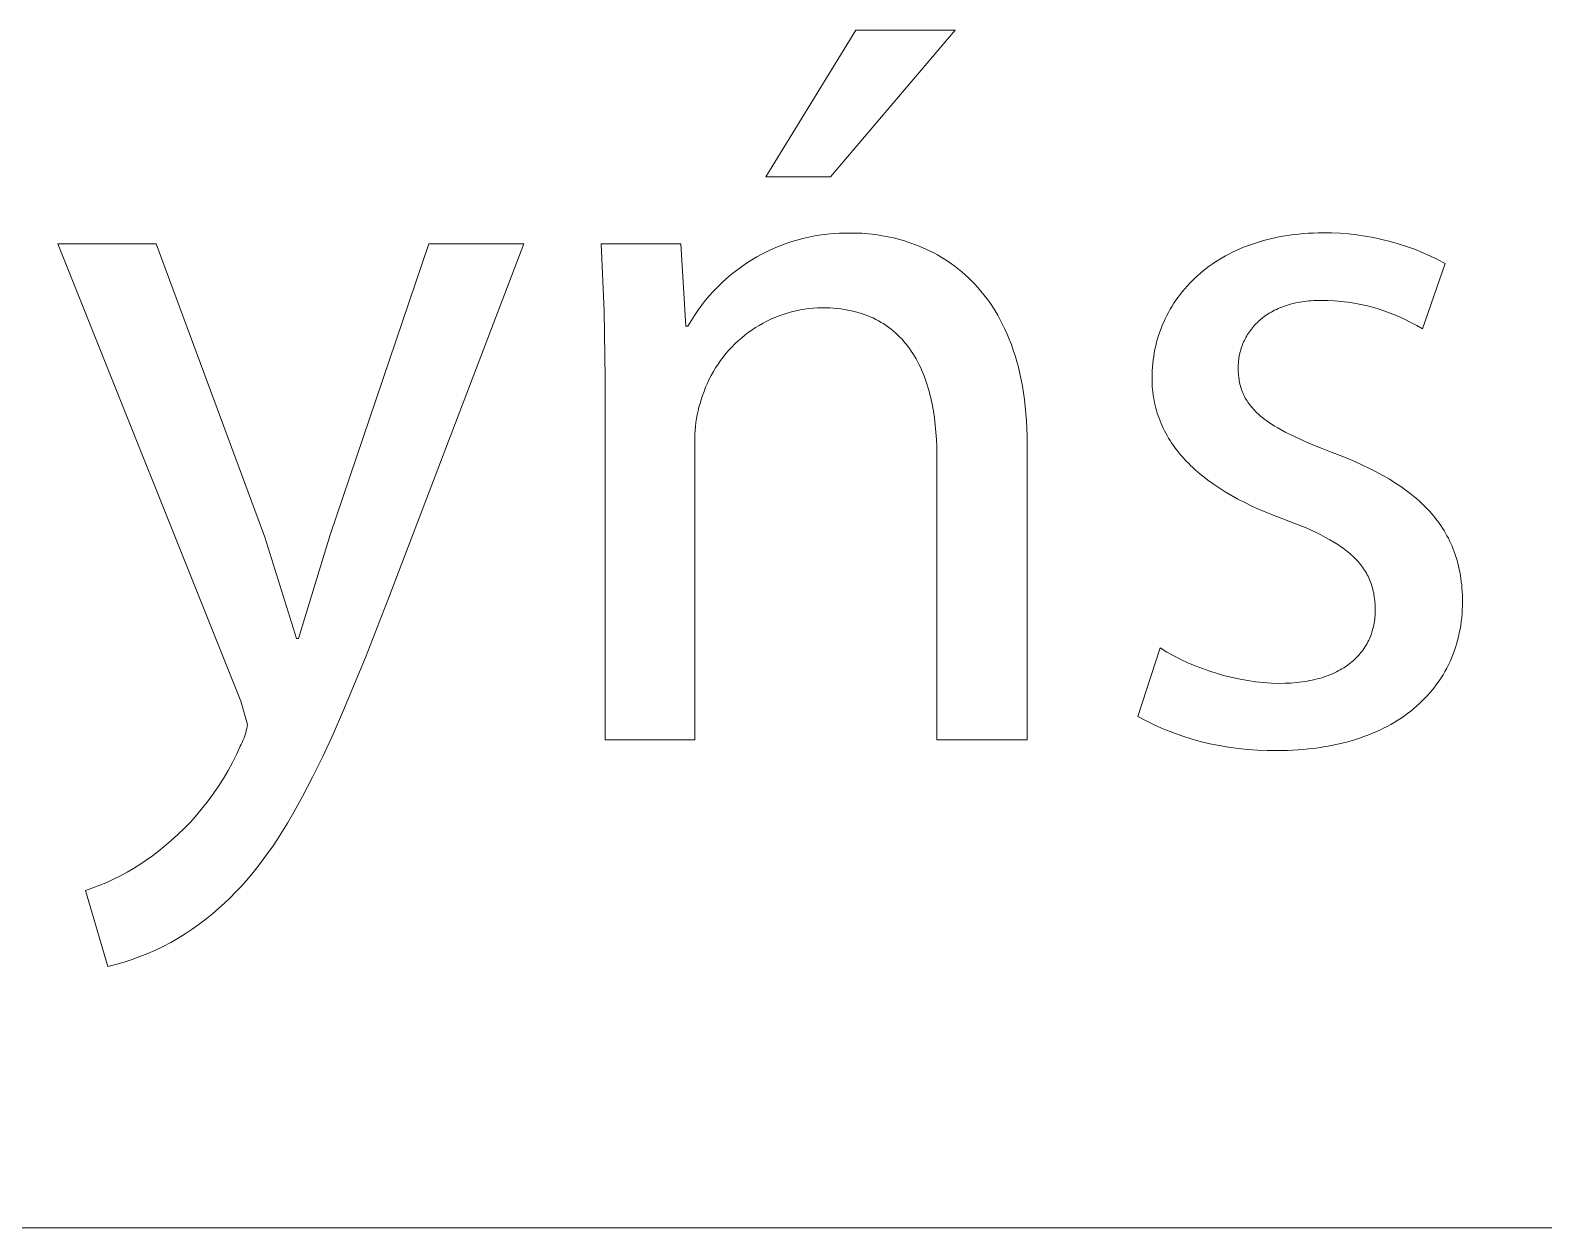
# Model space of a CAD drawing. Header units: millimetres. Extents: x 0 to 3480, y 0 to 2432.
# Drawn here: x 2970.6 to 3022.1, y 0 to 40.7 of the extents above; entities that cross this region are included whole.
import ezdxf

# ---------------------------------------------------------------- set-up
doc = ezdxf.new("R2010")
doc.units = ezdxf.units.MM
doc.header["$MEASUREMENT"] = 0
doc.layers.add('Domyślny', color=7, linetype='Continuous', true_color=0x000000)

msp = doc.modelspace()

# ---------------------------------------------------------------- linework, layer by layer
at = {"layer": 'Domyślny', "color": 18, "lineweight": 15, "true_color": 0x000000}
for p, q in [((2995.615, 35.739), (2998.686, 40.722)), ((3002.059, 40.722), (2997.817, 35.739)), ((2998.686, 40.722), (3002.059, 40.722)), ((2997.817, 35.739), (2995.615, 35.739)), ((2977.771, 17.902), (2971.547, 33.456)), ((2971.547, 33.456), (2974.885, 33.456)), ((2974.885, 33.456), (2978.582, 23.489)), ((2980.807, 23.558), (2984.156, 33.456)), ((2987.39, 33.456), (2982.8, 21.437)), ((2984.156, 33.456), (2987.39, 33.456)), ((2990.126, 31.174), (2990.017, 33.456)), ((2990.017, 33.456), (2992.729, 33.456)), ((2992.729, 33.456), (2992.903, 30.663)), ((2996.078, 33.384), (2996.275, 33.459)), ((2996.275, 33.459), (2996.474, 33.527)), ((2996.474, 33.527), (2996.675, 33.589)), ((2996.675, 33.589), (2996.879, 33.643)), ((2996.879, 33.643), (2997.084, 33.691)), ((2997.084, 33.691), (2997.29, 33.731)), ((2997.29, 33.731), (2997.498, 33.765)), ((2997.498, 33.765), (2997.707, 33.792)), ((2997.707, 33.792), (2997.916, 33.811)), ((2997.916, 33.811), (2998.126, 33.823)), ((2998.126, 33.823), (2998.337, 33.828)), ((2998.337, 33.828), (2998.547, 33.827)), ((2998.547, 33.827), (2998.657, 33.825)), ((2998.657, 33.825), (2998.769, 33.822)), ((2998.769, 33.822), (2998.883, 33.817)), ((2998.883, 33.817), (2998.998, 33.809)), ((2998.998, 33.809), (2999.115, 33.8)), ((2999.115, 33.8), (2999.233, 33.787)), ((2999.233, 33.787), (2999.352, 33.773)), ((2999.352, 33.773), (2999.472, 33.755)), ((2999.472, 33.755), (2999.593, 33.736)), ((2999.593, 33.736), (2999.715, 33.713)), ((2999.715, 33.713), (2999.838, 33.688)), ((2999.838, 33.688), (2999.962, 33.66)), ((2999.962, 33.66), (3000.086, 33.629)), ((3000.086, 33.629), (3000.211, 33.595)), ((3000.211, 33.595), (3000.336, 33.559)), ((3000.336, 33.559), (3000.461, 33.519)), ((3000.461, 33.519), (3000.586, 33.476)), ((3000.586, 33.476), (3000.711, 33.43)), ((3012.132, 33.44), (3012.267, 33.486)), ((3012.267, 33.486), (3012.405, 33.53)), ((3012.405, 33.53), (3012.545, 33.57)), ((3012.545, 33.57), (3012.687, 33.608)), ((3012.687, 33.608), (3012.832, 33.643)), ((3012.832, 33.643), (3012.979, 33.675)), ((3012.979, 33.675), (3013.128, 33.705)), ((3013.128, 33.705), (3013.28, 33.731)), ((3013.28, 33.731), (3013.433, 33.754)), ((3013.433, 33.754), (3013.589, 33.775)), ((3013.589, 33.775), (3013.747, 33.792)), ((3013.747, 33.792), (3013.908, 33.807)), ((3013.908, 33.807), (3014.07, 33.818)), ((3014.07, 33.818), (3014.235, 33.826)), ((3014.235, 33.826), (3014.402, 33.831)), ((3014.402, 33.831), (3014.571, 33.832)), ((3014.571, 33.832), (3014.859, 33.83)), ((3014.859, 33.83), (3015.147, 33.818)), ((3015.147, 33.818), (3015.435, 33.796)), ((3015.435, 33.796), (3015.721, 33.764)), ((3015.721, 33.764), (3016.007, 33.722)), ((3016.007, 33.722), (3016.29, 33.671)), ((3016.29, 33.671), (3016.572, 33.611)), ((3016.572, 33.611), (3016.852, 33.54)), ((3016.852, 33.54), (3017.129, 33.461)), ((3017.129, 33.461), (3017.403, 33.371)), ((2995.139, 32.913), (2995.32, 33.02)), ((2995.32, 33.02), (2995.505, 33.12)), ((2995.505, 33.12), (2995.693, 33.215)), ((2995.693, 33.215), (2995.884, 33.303)), ((2995.884, 33.303), (2996.078, 33.384)), ((3000.711, 33.43), (3000.836, 33.38)), ((3000.836, 33.38), (3000.961, 33.327)), ((3000.961, 33.327), (3001.086, 33.271)), ((3001.086, 33.271), (3001.21, 33.212)), ((3001.21, 33.212), (3001.333, 33.148)), ((3001.333, 33.148), (3001.456, 33.082)), ((3001.456, 33.082), (3001.578, 33.011)), ((3001.578, 33.011), (3001.699, 32.937)), ((3011.023, 32.913), (3011.136, 32.982)), ((3011.136, 32.982), (3011.252, 33.047)), ((3011.252, 33.047), (3011.37, 33.111)), ((3011.37, 33.111), (3011.491, 33.172)), ((3011.491, 33.172), (3011.614, 33.231)), ((3011.614, 33.231), (3011.74, 33.287)), ((3011.74, 33.287), (3011.868, 33.341)), ((3011.868, 33.341), (3011.999, 33.392)), ((3011.999, 33.392), (3012.132, 33.44)), ((3017.403, 33.371), (3017.674, 33.273)), ((3017.674, 33.273), (3017.942, 33.166)), ((3017.942, 33.166), (3018.205, 33.049)), ((3018.205, 33.049), (3018.465, 32.923)), ((2994.292, 32.289), (2994.453, 32.425)), ((2994.453, 32.425), (2994.618, 32.556)), ((2994.618, 32.556), (2994.788, 32.681)), ((2994.788, 32.681), (2994.961, 32.8)), ((2994.961, 32.8), (2995.139, 32.913)), ((3001.699, 32.937), (3001.819, 32.859)), ((3001.819, 32.859), (3001.938, 32.777)), ((3001.938, 32.777), (3002.055, 32.691)), ((3002.055, 32.691), (3002.171, 32.601)), ((3002.171, 32.601), (3002.286, 32.507)), ((3002.286, 32.507), (3002.399, 32.408)), ((3010.302, 32.375), (3010.397, 32.458)), ((3010.397, 32.458), (3010.495, 32.539)), ((3010.495, 32.539), (3010.595, 32.618)), ((3010.595, 32.618), (3010.698, 32.695)), ((3010.698, 32.695), (3010.804, 32.77)), ((3010.804, 32.77), (3010.912, 32.843)), ((3010.912, 32.843), (3011.023, 32.913)), ((3018.72, 32.789), (3017.955, 30.564)), ((3018.465, 32.923), (3018.72, 32.789)), ((2993.84, 31.85), (2993.986, 32.001)), ((2993.986, 32.001), (2994.137, 32.148)), ((2994.137, 32.148), (2994.292, 32.289)), ((3002.399, 32.408), (3002.511, 32.306)), ((3002.511, 32.306), (3002.62, 32.199)), ((3002.62, 32.199), (3002.728, 32.088)), ((3002.728, 32.088), (3002.834, 31.972)), ((3002.834, 31.972), (3002.937, 31.852)), ((3009.787, 31.835), (3009.866, 31.93)), ((3009.866, 31.93), (3009.948, 32.023)), ((3009.948, 32.023), (3010.032, 32.114)), ((3010.032, 32.114), (3010.119, 32.203)), ((3010.119, 32.203), (3010.209, 32.29)), ((3010.209, 32.29), (3010.302, 32.375)), ((2993.434, 31.366), (2993.563, 31.532)), ((2993.563, 31.532), (2993.699, 31.693)), ((2993.699, 31.693), (2993.84, 31.85)), ((3002.937, 31.852), (3003.038, 31.727)), ((3003.038, 31.727), (3003.137, 31.598)), ((3003.137, 31.598), (3003.234, 31.464)), ((3003.234, 31.464), (3003.327, 31.325)), ((3009.434, 31.337), (3009.499, 31.44)), ((3009.499, 31.44), (3009.567, 31.542)), ((3009.567, 31.542), (3009.637, 31.641)), ((3009.637, 31.641), (3009.711, 31.739)), ((3009.711, 31.739), (3009.787, 31.835)), ((3013.427, 31.396), (3013.36, 31.376)), ((3013.496, 31.415), (3013.427, 31.396)), ((3013.566, 31.433), (3013.496, 31.415)), ((3013.637, 31.449), (3013.566, 31.433)), ((3013.709, 31.464), (3013.637, 31.449)), ((3013.783, 31.478), (3013.709, 31.464)), ((3013.858, 31.49), (3013.783, 31.478)), ((3013.934, 31.501), (3013.858, 31.49)), ((3014.012, 31.511), (3013.934, 31.501)), ((3014.09, 31.519), (3014.012, 31.511)), ((3014.17, 31.526), (3014.09, 31.519)), ((3014.251, 31.531), (3014.17, 31.526)), ((3014.333, 31.535), (3014.251, 31.531)), ((3014.417, 31.537), (3014.333, 31.535)), ((3014.501, 31.538), (3014.417, 31.537)), ((3014.729, 31.534), (3014.501, 31.538)), ((3014.955, 31.522), (3014.729, 31.534)), ((3015.182, 31.503), (3014.955, 31.522)), ((3015.407, 31.476), (3015.182, 31.503)), ((3015.632, 31.441), (3015.407, 31.476)), ((3015.855, 31.398), (3015.632, 31.441)), ((3016.076, 31.348), (3015.855, 31.398)), ((2990.156, 28.889), (2990.126, 31.174)), ((2993.079, 30.844), (2993.191, 31.022)), ((2993.191, 31.022), (2993.31, 31.196)), ((2993.31, 31.196), (2993.434, 31.366)), ((2995.793, 30.894), (2995.659, 30.83)), ((2995.93, 30.954), (2995.793, 30.894)), ((2996.069, 31.009), (2995.93, 30.954)), ((2996.209, 31.059), (2996.069, 31.009)), ((2996.351, 31.105), (2996.209, 31.059)), ((2996.495, 31.145), (2996.351, 31.105)), ((2996.64, 31.181), (2996.495, 31.145)), ((2996.786, 31.211), (2996.64, 31.181)), ((2996.933, 31.237), (2996.786, 31.211)), ((2997.081, 31.257), (2996.933, 31.237)), ((2997.229, 31.273), (2997.081, 31.257)), ((2997.378, 31.283), (2997.229, 31.273)), ((2997.527, 31.288), (2997.378, 31.283)), ((2997.662, 31.287), (2997.527, 31.288)), ((2997.793, 31.282), (2997.662, 31.287)), ((2997.922, 31.274), (2997.793, 31.282)), ((2998.049, 31.262), (2997.922, 31.274)), ((2998.172, 31.248), (2998.049, 31.262)), ((2998.293, 31.23), (2998.172, 31.248)), ((2998.411, 31.209), (2998.293, 31.23)), ((2998.527, 31.186), (2998.411, 31.209)), ((2998.64, 31.159), (2998.527, 31.186)), ((2998.751, 31.129), (2998.64, 31.159)), ((2998.858, 31.096), (2998.751, 31.129)), ((2998.964, 31.061), (2998.858, 31.096)), ((2999.067, 31.023), (2998.964, 31.061)), ((2999.167, 30.981), (2999.067, 31.023)), ((2999.265, 30.938), (2999.167, 30.981)), ((2999.36, 30.891), (2999.265, 30.938)), ((2999.453, 30.842), (2999.36, 30.891)), ((3003.327, 31.325), (3003.418, 31.181)), ((3003.418, 31.181), (3003.507, 31.033)), ((3003.507, 31.033), (3003.592, 30.879)), ((3009.152, 30.801), (3009.203, 30.911)), ((3009.203, 30.911), (3009.256, 31.02)), ((3009.256, 31.02), (3009.312, 31.127)), ((3009.312, 31.127), (3009.372, 31.233)), ((3009.372, 31.233), (3009.434, 31.337)), ((3012.456, 30.897), (3012.411, 30.858)), ((3012.503, 30.935), (3012.456, 30.897)), ((3012.551, 30.972), (3012.503, 30.935)), ((3012.6, 31.008), (3012.551, 30.972)), ((3012.651, 31.042), (3012.6, 31.008)), ((3012.703, 31.076), (3012.651, 31.042)), ((3012.756, 31.109), (3012.703, 31.076)), ((3012.811, 31.141), (3012.756, 31.109)), ((3012.867, 31.172), (3012.811, 31.141)), ((3012.924, 31.201), (3012.867, 31.172)), ((3012.982, 31.23), (3012.924, 31.201)), ((3013.042, 31.257), (3012.982, 31.23)), ((3013.103, 31.283), (3013.042, 31.257)), ((3013.165, 31.308), (3013.103, 31.283)), ((3013.229, 31.332), (3013.165, 31.308)), ((3013.294, 31.355), (3013.229, 31.332)), ((3013.36, 31.376), (3013.294, 31.355)), ((3016.296, 31.29), (3016.076, 31.348)), ((3016.513, 31.225), (3016.296, 31.29)), ((3016.728, 31.152), (3016.513, 31.225)), ((3016.941, 31.072), (3016.728, 31.152)), ((3017.151, 30.984), (3016.941, 31.072)), ((3017.357, 30.89), (3017.151, 30.984)), ((3017.56, 30.788), (3017.357, 30.89)), ((2992.903, 30.663), (2992.973, 30.663)), ((2992.973, 30.663), (2993.079, 30.844)), ((2995.023, 30.441), (2994.904, 30.35)), ((2995.145, 30.527), (2995.023, 30.441)), ((2995.269, 30.61), (2995.145, 30.527)), ((2995.396, 30.687), (2995.269, 30.61)), ((2995.526, 30.761), (2995.396, 30.687)), ((2995.659, 30.83), (2995.526, 30.761)), ((2999.543, 30.79), (2999.453, 30.842)), ((2999.631, 30.736), (2999.543, 30.79)), ((2999.717, 30.679), (2999.631, 30.736)), ((2999.8, 30.619), (2999.717, 30.679)), ((2999.881, 30.558), (2999.8, 30.619)), ((2999.96, 30.493), (2999.881, 30.558)), ((3000.036, 30.427), (2999.96, 30.493)), ((3000.111, 30.358), (3000.036, 30.427)), ((3003.592, 30.879), (3003.674, 30.72)), ((3003.674, 30.72), (3003.753, 30.557)), ((3003.753, 30.557), (3003.829, 30.388)), ((3003.829, 30.388), (3003.901, 30.213)), ((3008.979, 30.347), (3009.018, 30.463)), ((3009.018, 30.463), (3009.06, 30.577)), ((3009.06, 30.577), (3009.104, 30.689)), ((3009.104, 30.689), (3009.152, 30.801)), ((3012.001, 30.375), (3011.972, 30.326)), ((3012.031, 30.423), (3012.001, 30.375)), ((3012.063, 30.47), (3012.031, 30.423)), ((3012.097, 30.516), (3012.063, 30.47)), ((3012.131, 30.562), (3012.097, 30.516)), ((3012.167, 30.607), (3012.131, 30.562)), ((3012.204, 30.651), (3012.167, 30.607)), ((3012.243, 30.694), (3012.204, 30.651)), ((3012.283, 30.736), (3012.243, 30.694)), ((3012.324, 30.778), (3012.283, 30.736)), ((3012.367, 30.818), (3012.324, 30.778)), ((3012.411, 30.858), (3012.367, 30.818)), ((3017.76, 30.679), (3017.56, 30.788)), ((3017.955, 30.564), (3017.76, 30.679)), ((2994.463, 29.95), (2994.361, 29.84)), ((2994.568, 30.055), (2994.463, 29.95)), ((2994.677, 30.158), (2994.568, 30.055)), ((2994.789, 30.256), (2994.677, 30.158)), ((2994.904, 30.35), (2994.789, 30.256)), ((3000.182, 30.286), (3000.111, 30.358)), ((3000.252, 30.213), (3000.182, 30.286)), ((3000.319, 30.137), (3000.252, 30.213)), ((3000.384, 30.06), (3000.319, 30.137)), ((3000.447, 29.98), (3000.384, 30.06)), ((3000.508, 29.898), (3000.447, 29.98)), ((3000.567, 29.814), (3000.508, 29.898)), ((3003.901, 30.213), (3003.97, 30.034)), ((3003.97, 30.034), (3004.035, 29.849)), ((3008.831, 29.754), (3008.854, 29.875)), ((3008.854, 29.875), (3008.881, 29.995)), ((3008.881, 29.995), (3008.911, 30.113)), ((3008.911, 30.113), (3008.943, 30.231)), ((3008.943, 30.231), (3008.979, 30.347)), ((3011.773, 29.859), (3011.758, 29.804)), ((3011.789, 29.913), (3011.773, 29.859)), ((3011.807, 29.967), (3011.789, 29.913)), ((3011.826, 30.02), (3011.807, 29.967)), ((3011.847, 30.073), (3011.826, 30.02)), ((3011.869, 30.125), (3011.847, 30.073)), ((3011.893, 30.176), (3011.869, 30.125)), ((3011.918, 30.227), (3011.893, 30.176)), ((3011.944, 30.277), (3011.918, 30.227)), ((3011.972, 30.326), (3011.944, 30.277)), ((2993.994, 29.37), (2993.913, 29.245)), ((2994.08, 29.492), (2993.994, 29.37)), ((2994.17, 29.611), (2994.08, 29.492)), ((2994.263, 29.727), (2994.17, 29.611)), ((2994.361, 29.84), (2994.263, 29.727)), ((3000.623, 29.728), (3000.567, 29.814)), ((3000.678, 29.64), (3000.623, 29.728)), ((3000.73, 29.55), (3000.678, 29.64)), ((3000.78, 29.458), (3000.73, 29.55)), ((3000.829, 29.365), (3000.78, 29.458)), ((3000.875, 29.269), (3000.829, 29.365)), ((3004.035, 29.849), (3004.097, 29.658)), ((3004.097, 29.658), (3004.154, 29.462)), ((3004.154, 29.462), (3004.208, 29.261)), ((3008.767, 29.262), (3008.779, 29.386)), ((3008.779, 29.386), (3008.793, 29.51)), ((3008.793, 29.51), (3008.81, 29.632)), ((3008.81, 29.632), (3008.831, 29.754)), ((3011.688, 29.349), (3011.686, 29.29)), ((3011.692, 29.407), (3011.688, 29.349)), ((3011.697, 29.465), (3011.692, 29.407)), ((3011.703, 29.523), (3011.697, 29.465)), ((3011.711, 29.58), (3011.703, 29.523)), ((3011.721, 29.637), (3011.711, 29.58)), ((3011.732, 29.693), (3011.721, 29.637)), ((3011.744, 29.749), (3011.732, 29.693)), ((3011.758, 29.804), (3011.744, 29.749)), ((2990.156, 16.593), (2990.156, 28.889)), ((2993.695, 28.854), (2993.632, 28.719)), ((2993.763, 28.987), (2993.695, 28.854)), ((2993.836, 29.117), (2993.763, 28.987)), ((2993.913, 29.245), (2993.836, 29.117)), ((3000.919, 29.172), (3000.875, 29.269)), ((3000.961, 29.073), (3000.919, 29.172)), ((3001.002, 28.973), (3000.961, 29.073)), ((3001.04, 28.871), (3001.002, 28.973)), ((3001.076, 28.768), (3001.04, 28.871)), ((3004.208, 29.261), (3004.257, 29.053)), ((3004.257, 29.053), (3004.303, 28.84)), ((3004.303, 28.84), (3004.344, 28.621)), ((3008.753, 28.884), (3008.755, 29.01)), ((3008.754, 28.789), (3008.753, 28.884)), ((3008.755, 29.01), (3008.759, 29.136)), ((3008.759, 29.136), (3008.767, 29.262)), ((3011.686, 29.29), (3011.685, 29.231)), ((3011.685, 29.231), (3011.686, 29.167)), ((3011.686, 29.167), (3011.688, 29.103)), ((3011.688, 29.103), (3011.692, 29.041)), ((3011.692, 29.041), (3011.697, 28.979)), ((3011.697, 28.979), (3011.704, 28.919)), ((3011.704, 28.919), (3011.712, 28.859)), ((3011.712, 28.859), (3011.721, 28.801)), ((2993.519, 28.442), (2993.469, 28.302)), ((2993.573, 28.582), (2993.519, 28.442)), ((2993.632, 28.719), (2993.573, 28.582)), ((3001.111, 28.662), (3001.076, 28.768)), ((3001.143, 28.556), (3001.111, 28.662)), ((3001.174, 28.448), (3001.143, 28.556)), ((3001.203, 28.338), (3001.174, 28.448)), ((3001.23, 28.228), (3001.203, 28.338)), ((3004.344, 28.621), (3004.381, 28.396)), ((3004.381, 28.396), (3004.413, 28.166)), ((3008.757, 28.696), (3008.754, 28.789)), ((3008.763, 28.602), (3008.757, 28.696)), ((3008.77, 28.51), (3008.763, 28.602)), ((3008.779, 28.417), (3008.77, 28.51)), ((3008.791, 28.326), (3008.779, 28.417)), ((3008.805, 28.235), (3008.791, 28.326)), ((3011.721, 28.801), (3011.732, 28.743)), ((3011.732, 28.743), (3011.745, 28.687)), ((3011.745, 28.687), (3011.759, 28.631)), ((3011.759, 28.631), (3011.775, 28.576)), ((3011.775, 28.576), (3011.792, 28.522)), ((3011.792, 28.522), (3011.81, 28.469)), ((3011.81, 28.469), (3011.83, 28.417)), ((3011.83, 28.417), (3011.852, 28.365)), ((3011.852, 28.365), (3011.875, 28.315)), ((3011.875, 28.315), (3011.9, 28.265)), ((2993.347, 27.905), (2993.314, 27.776)), ((2993.384, 28.033), (2993.347, 27.905)), ((2993.425, 28.159), (2993.384, 28.033)), ((2993.469, 28.302), (2993.425, 28.159)), ((3001.279, 28.002), (3001.23, 28.228)), ((3001.321, 27.772), (3001.279, 28.002)), ((3004.413, 28.166), (3004.44, 27.929)), ((3004.44, 27.929), (3004.463, 27.686)), ((3008.821, 28.144), (3008.805, 28.235)), ((3008.839, 28.054), (3008.821, 28.144)), ((3008.859, 27.965), (3008.839, 28.054)), ((3008.881, 27.876), (3008.859, 27.965)), ((3008.906, 27.787), (3008.881, 27.876)), ((3011.9, 28.265), (3011.926, 28.215)), ((3011.926, 28.215), (3011.954, 28.167)), ((3011.954, 28.167), (3011.984, 28.119)), ((3011.984, 28.119), (3012.015, 28.072)), ((3012.015, 28.072), (3012.047, 28.025)), ((3012.047, 28.025), (3012.081, 27.98)), ((3012.081, 27.98), (3012.117, 27.934)), ((3012.117, 27.934), (3012.154, 27.89)), ((3012.154, 27.89), (3012.193, 27.846)), ((3012.193, 27.846), (3012.233, 27.802)), ((3012.233, 27.802), (3012.275, 27.759)), ((2993.241, 27.385), (2993.225, 27.253)), ((2993.261, 27.516), (2993.241, 27.385)), ((2993.286, 27.647), (2993.261, 27.516)), ((2993.314, 27.776), (2993.286, 27.647)), ((3001.356, 27.537), (3001.321, 27.772)), ((3001.384, 27.298), (3001.356, 27.537)), ((3001.406, 27.055), (3001.384, 27.298)), ((3004.463, 27.686), (3004.481, 27.437)), ((3004.481, 27.437), (3004.494, 27.182)), ((3008.932, 27.7), (3008.906, 27.787)), ((3008.961, 27.613), (3008.932, 27.7)), ((3008.992, 27.526), (3008.961, 27.613)), ((3009.025, 27.44), (3008.992, 27.526)), ((3009.06, 27.355), (3009.025, 27.44)), ((3009.097, 27.27), (3009.06, 27.355)), ((3012.275, 27.759), (3012.319, 27.716)), ((3012.319, 27.716), (3012.364, 27.674)), ((3012.364, 27.674), (3012.41, 27.633)), ((3012.41, 27.633), (3012.459, 27.591)), ((3012.459, 27.591), (3012.509, 27.551)), ((3012.509, 27.551), (3012.56, 27.51)), ((3012.56, 27.51), (3012.614, 27.47)), ((3012.614, 27.47), (3012.668, 27.43)), ((3012.668, 27.43), (3012.783, 27.352)), ((3012.783, 27.352), (3012.904, 27.274)), ((2993.206, 26.988), (2993.203, 26.855)), ((2993.203, 26.855), (2993.204, 26.722)), ((2993.214, 27.12), (2993.206, 26.988)), ((2993.225, 27.253), (2993.214, 27.12)), ((3001.421, 26.808), (3001.406, 27.055)), ((3001.43, 26.558), (3001.421, 26.808)), ((3004.494, 27.182), (3004.502, 26.92)), ((3004.502, 26.92), (3004.504, 26.653)), ((3009.137, 27.186), (3009.097, 27.27)), ((3009.178, 27.102), (3009.137, 27.186)), ((3009.222, 27.019), (3009.178, 27.102)), ((3009.268, 26.937), (3009.222, 27.019)), ((3009.316, 26.855), (3009.268, 26.937)), ((3009.367, 26.774), (3009.316, 26.855)), ((3009.419, 26.693), (3009.367, 26.774)), ((3012.904, 27.274), (3013.032, 27.198)), ((3013.032, 27.198), (3013.166, 27.122)), ((3013.166, 27.122), (3013.307, 27.047)), ((3013.307, 27.047), (3013.455, 26.972)), ((3013.455, 26.972), (3013.771, 26.823)), ((3013.771, 26.823), (3014.114, 26.674)), ((2993.204, 26.722), (2993.204, 16.593)), ((3001.433, 26.305), (3001.43, 26.558)), ((3001.433, 16.593), (3001.433, 26.305)), ((3004.504, 26.653), (3004.504, 16.593)), ((3009.474, 26.614), (3009.419, 26.693)), ((3009.531, 26.534), (3009.474, 26.614)), ((3009.59, 26.456), (3009.531, 26.534)), ((3009.651, 26.378), (3009.59, 26.456)), ((3009.715, 26.301), (3009.651, 26.378)), ((3009.78, 26.224), (3009.715, 26.301)), ((3014.114, 26.674), (3014.485, 26.523)), ((3014.485, 26.523), (3014.884, 26.369)), ((3014.884, 26.369), (3015.155, 26.264)), ((3015.155, 26.264), (3015.417, 26.158)), ((3009.848, 26.148), (3009.78, 26.224)), ((3009.918, 26.073), (3009.848, 26.148)), ((3009.991, 25.999), (3009.918, 26.073)), ((3010.065, 25.925), (3009.991, 25.999)), ((3010.142, 25.852), (3010.065, 25.925)), ((3010.221, 25.779), (3010.142, 25.852)), ((3010.302, 25.708), (3010.221, 25.779)), ((3015.417, 26.158), (3015.671, 26.049)), ((3015.671, 26.049), (3015.916, 25.937)), ((3015.916, 25.937), (3016.153, 25.823)), ((3016.153, 25.823), (3016.381, 25.706)), ((3010.385, 25.637), (3010.302, 25.708)), ((3010.471, 25.567), (3010.385, 25.637)), ((3010.649, 25.428), (3010.471, 25.567)), ((3010.836, 25.293), (3010.649, 25.428)), ((3011.032, 25.16), (3010.836, 25.293)), ((3016.381, 25.706), (3016.601, 25.586)), ((3016.601, 25.586), (3016.813, 25.463)), ((3016.813, 25.463), (3017.016, 25.337)), ((3017.016, 25.337), (3017.21, 25.208)), ((3011.237, 25.031), (3011.032, 25.16)), ((3011.451, 24.904), (3011.237, 25.031)), ((3011.674, 24.781), (3011.451, 24.904)), ((3011.906, 24.661), (3011.674, 24.781)), ((3017.21, 25.208), (3017.396, 25.075)), ((3017.396, 25.075), (3017.486, 25.007)), ((3017.486, 25.007), (3017.573, 24.939)), ((3017.573, 24.939), (3017.659, 24.869)), ((3017.659, 24.869), (3017.742, 24.799)), ((3017.742, 24.799), (3017.823, 24.728)), ((3017.823, 24.728), (3017.902, 24.655)), ((3012.147, 24.544), (3011.906, 24.661)), ((3012.397, 24.43), (3012.147, 24.544)), ((3012.657, 24.32), (3012.397, 24.43)), ((3012.926, 24.212), (3012.657, 24.32)), ((3013.203, 24.109), (3012.926, 24.212)), ((3017.902, 24.655), (3017.979, 24.582)), ((3017.979, 24.582), (3018.054, 24.508)), ((3018.054, 24.508), (3018.127, 24.433)), ((3018.127, 24.433), (3018.197, 24.356)), ((3018.197, 24.356), (3018.265, 24.279)), ((3018.265, 24.279), (3018.332, 24.201)), ((3018.332, 24.201), (3018.396, 24.121)), ((3013.613, 23.952), (3013.203, 24.109)), ((3013.991, 23.796), (3013.613, 23.952)), ((3014.168, 23.717), (3013.991, 23.796)), ((3014.337, 23.638), (3014.168, 23.717)), ((3018.396, 24.121), (3018.458, 24.041)), ((3018.458, 24.041), (3018.517, 23.96)), ((3018.517, 23.96), (3018.575, 23.877)), ((3018.575, 23.877), (3018.63, 23.793)), ((3018.63, 23.793), (3018.683, 23.708)), ((3018.683, 23.708), (3018.735, 23.622)), ((2978.582, 23.489), (2979.66, 20.035)), ((2979.729, 20.035), (2980.807, 23.558)), ((3014.498, 23.559), (3014.337, 23.638)), ((3014.653, 23.478), (3014.498, 23.559)), ((3014.799, 23.397), (3014.653, 23.478)), ((3014.938, 23.315), (3014.799, 23.397)), ((3015.071, 23.232), (3014.938, 23.315)), ((3015.195, 23.147), (3015.071, 23.232)), ((3018.735, 23.622), (3018.784, 23.535)), ((3018.784, 23.535), (3018.83, 23.447)), ((3018.83, 23.447), (3018.875, 23.357)), ((3018.875, 23.357), (3018.917, 23.266)), ((3018.917, 23.266), (3018.958, 23.175)), ((3018.958, 23.175), (3018.996, 23.081)), ((3015.255, 23.105), (3015.195, 23.147)), ((3015.313, 23.061), (3015.255, 23.105)), ((3015.37, 23.018), (3015.313, 23.061)), ((3015.424, 22.974), (3015.37, 23.018)), ((3015.477, 22.93), (3015.424, 22.974)), ((3015.528, 22.885), (3015.477, 22.93)), ((3015.578, 22.84), (3015.528, 22.885)), ((3015.626, 22.795), (3015.578, 22.84)), ((3015.672, 22.749), (3015.626, 22.795)), ((3015.716, 22.702), (3015.672, 22.749)), ((3015.759, 22.655), (3015.716, 22.702)), ((3015.8, 22.608), (3015.759, 22.655)), ((3018.996, 23.081), (3019.032, 22.987)), ((3019.032, 22.987), (3019.066, 22.891)), ((3019.066, 22.891), (3019.097, 22.794)), ((3019.097, 22.794), (3019.127, 22.696)), ((3019.127, 22.696), (3019.154, 22.596)), ((3015.84, 22.56), (3015.8, 22.608)), ((3015.878, 22.511), (3015.84, 22.56)), ((3015.915, 22.462), (3015.878, 22.511)), ((3015.949, 22.412), (3015.915, 22.462)), ((3015.983, 22.362), (3015.949, 22.412)), ((3016.014, 22.311), (3015.983, 22.362)), ((3016.045, 22.259), (3016.014, 22.311)), ((3016.073, 22.207), (3016.045, 22.259)), ((3016.1, 22.154), (3016.073, 22.207)), ((3016.126, 22.101), (3016.1, 22.154)), ((3019.154, 22.596), (3019.179, 22.495)), ((3019.179, 22.495), (3019.202, 22.393)), ((3019.202, 22.393), (3019.223, 22.289)), ((3019.223, 22.289), (3019.241, 22.184)), ((3019.241, 22.184), (3019.258, 22.078)), ((3016.15, 22.047), (3016.126, 22.101)), ((3016.173, 21.992), (3016.15, 22.047)), ((3016.194, 21.936), (3016.173, 21.992)), ((3016.214, 21.879), (3016.194, 21.936)), ((3016.232, 21.822), (3016.214, 21.879)), ((3016.249, 21.764), (3016.232, 21.822)), ((3016.264, 21.706), (3016.249, 21.764)), ((3016.279, 21.646), (3016.264, 21.706)), ((3016.291, 21.586), (3016.279, 21.646)), ((3019.258, 22.078), (3019.272, 21.97)), ((3019.272, 21.97), (3019.284, 21.861)), ((3019.284, 21.861), (3019.294, 21.75)), ((3019.294, 21.75), (3019.301, 21.638)), ((3019.301, 21.638), (3019.307, 21.524)), ((2982.8, 21.437), (2982.005, 19.394)), ((3016.302, 21.524), (3016.291, 21.586)), ((3016.312, 21.462), (3016.302, 21.524)), ((3016.321, 21.399), (3016.312, 21.462)), ((3016.328, 21.336), (3016.321, 21.399)), ((3016.334, 21.271), (3016.328, 21.336)), ((3016.338, 21.205), (3016.334, 21.271)), ((3016.342, 21.139), (3016.338, 21.205)), ((3016.344, 21.071), (3016.342, 21.139)), ((3019.309, 21.154), (3019.304, 21.018)), ((3019.307, 21.524), (3019.31, 21.409)), ((3019.311, 21.292), (3019.309, 21.154)), ((3019.31, 21.409), (3019.311, 21.292)), ((3016.307, 20.561), (3016.317, 20.622)), ((3016.317, 20.622), (3016.325, 20.685)), ((3016.325, 20.685), (3016.332, 20.747)), ((3016.332, 20.747), (3016.337, 20.811)), ((3016.337, 20.811), (3016.341, 20.874)), ((3016.341, 20.874), (3016.343, 20.938)), ((3016.343, 20.938), (3016.344, 21.003)), ((3016.344, 21.003), (3016.344, 21.071)), ((3019.269, 20.616), (3019.251, 20.485)), ((3019.284, 20.748), (3019.269, 20.616)), ((3019.296, 20.883), (3019.284, 20.748)), ((3019.304, 21.018), (3019.296, 20.883)), ((3016.146, 20.031), (3016.171, 20.088)), ((3016.171, 20.088), (3016.193, 20.145)), ((3016.193, 20.145), (3016.214, 20.202)), ((3016.214, 20.202), (3016.233, 20.261)), ((3016.233, 20.261), (3016.251, 20.319)), ((3016.251, 20.319), (3016.267, 20.379)), ((3016.267, 20.379), (3016.282, 20.439)), ((3016.282, 20.439), (3016.295, 20.5)), ((3016.295, 20.5), (3016.307, 20.561)), ((3019.175, 20.099), (3019.144, 19.974)), ((3019.204, 20.226), (3019.175, 20.099)), ((3019.229, 20.355), (3019.204, 20.226)), ((3019.251, 20.485), (3019.229, 20.355)), ((2979.66, 20.035), (2979.729, 20.035)), ((3008.266, 17.387), (3009.031, 19.716)), ((3009.031, 19.716), (3009.26, 19.579)), ((3009.26, 19.579), (3009.494, 19.45)), ((3015.818, 19.511), (3015.858, 19.559)), ((3015.858, 19.559), (3015.897, 19.608)), ((3015.897, 19.608), (3015.934, 19.658)), ((3015.934, 19.658), (3015.969, 19.709)), ((3015.969, 19.709), (3016.002, 19.761)), ((3016.002, 19.761), (3016.034, 19.814)), ((3016.034, 19.814), (3016.065, 19.867)), ((3016.065, 19.867), (3016.094, 19.921)), ((3016.094, 19.921), (3016.121, 19.976)), ((3016.121, 19.976), (3016.146, 20.031)), ((3019.03, 19.607), (3018.985, 19.488)), ((3019.071, 19.728), (3019.03, 19.607)), ((3019.109, 19.85), (3019.071, 19.728)), ((3019.144, 19.974), (3019.109, 19.85)), ((2982.005, 19.394), (2981.261, 17.597)), ((3009.494, 19.45), (3009.732, 19.329)), ((3009.732, 19.329), (3009.973, 19.216)), ((3009.973, 19.216), (3010.219, 19.111)), ((3010.219, 19.111), (3010.467, 19.013)), ((3015.271, 19.041), (3015.329, 19.079)), ((3015.329, 19.079), (3015.386, 19.118)), ((3015.386, 19.118), (3015.44, 19.157)), ((3015.44, 19.157), (3015.493, 19.198)), ((3015.493, 19.198), (3015.545, 19.24)), ((3015.545, 19.24), (3015.594, 19.282)), ((3015.594, 19.282), (3015.642, 19.326)), ((3015.642, 19.326), (3015.689, 19.371)), ((3015.689, 19.371), (3015.734, 19.416)), ((3015.734, 19.416), (3015.777, 19.463)), ((3015.777, 19.463), (3015.818, 19.511)), ((3018.832, 19.14), (3018.775, 19.028)), ((3018.887, 19.254), (3018.832, 19.14)), ((3018.937, 19.37), (3018.887, 19.254)), ((3018.985, 19.488), (3018.937, 19.37)), ((3010.467, 19.013), (3010.719, 18.925)), ((3010.719, 18.925), (3010.973, 18.844)), ((3010.973, 18.844), (3011.23, 18.772)), ((3011.23, 18.772), (3011.49, 18.709)), ((3011.49, 18.709), (3011.751, 18.654)), ((3011.751, 18.654), (3012.014, 18.608)), ((3012.014, 18.608), (3012.278, 18.57)), ((3012.278, 18.57), (3012.543, 18.542)), ((3012.543, 18.542), (3012.809, 18.522)), ((3013.479, 18.524), (3013.671, 18.54)), ((3013.671, 18.54), (3013.764, 18.55)), ((3013.764, 18.55), (3013.855, 18.561)), ((3013.855, 18.561), (3013.945, 18.575)), ((3013.945, 18.575), (3014.033, 18.589)), ((3014.033, 18.589), (3014.119, 18.605)), ((3014.119, 18.605), (3014.204, 18.623)), ((3014.204, 18.623), (3014.287, 18.642)), ((3014.287, 18.642), (3014.368, 18.662)), ((3014.368, 18.662), (3014.448, 18.683)), ((3014.448, 18.683), (3014.525, 18.706)), ((3014.525, 18.706), (3014.602, 18.731)), ((3014.602, 18.731), (3014.676, 18.756)), ((3014.676, 18.756), (3014.749, 18.783)), ((3014.749, 18.783), (3014.82, 18.811)), ((3014.82, 18.811), (3014.889, 18.84)), ((3014.889, 18.84), (3014.957, 18.871)), ((3014.957, 18.871), (3015.023, 18.903)), ((3015.023, 18.903), (3015.088, 18.936)), ((3015.088, 18.936), (3015.151, 18.97)), ((3015.151, 18.97), (3015.212, 19.005)), ((3015.212, 19.005), (3015.271, 19.041)), ((3018.515, 18.596), (3018.443, 18.493)), ((3018.585, 18.701), (3018.515, 18.596)), ((3018.652, 18.808), (3018.585, 18.701)), ((3018.715, 18.917), (3018.652, 18.808)), ((3018.775, 19.028), (3018.715, 18.917)), ((3012.809, 18.522), (3013.076, 18.511)), ((3013.076, 18.511), (3013.281, 18.514)), ((3013.281, 18.514), (3013.479, 18.524)), ((3018.121, 18.099), (3018.034, 18.005)), ((3018.206, 18.194), (3018.121, 18.099)), ((3018.288, 18.292), (3018.206, 18.194)), ((3018.367, 18.391), (3018.288, 18.292)), ((3018.443, 18.493), (3018.367, 18.391)), ((2977.991, 17.114), (2977.771, 17.902)), ((2981.261, 17.597), (2980.904, 16.785)), ((3017.55, 17.569), (3017.444, 17.488)), ((3017.652, 17.652), (3017.55, 17.569)), ((3017.752, 17.737), (3017.652, 17.652)), ((3017.849, 17.824), (3017.752, 17.737)), ((3017.943, 17.914), (3017.849, 17.824)), ((3018.034, 18.005), (3017.943, 17.914)), ((2977.967, 16.974), (2977.98, 17.044)), ((2977.98, 17.044), (2977.991, 17.114)), ((3008.557, 17.234), (3008.266, 17.387)), ((3008.853, 17.092), (3008.557, 17.234)), ((3009.153, 16.96), (3008.853, 17.092)), ((3016.625, 16.986), (3016.497, 16.924)), ((3016.75, 17.051), (3016.625, 16.986)), ((3016.873, 17.118), (3016.75, 17.051)), ((3016.993, 17.187), (3016.873, 17.118)), ((3017.11, 17.259), (3016.993, 17.187)), ((3017.224, 17.333), (3017.11, 17.259)), ((3017.336, 17.409), (3017.224, 17.333)), ((3017.444, 17.488), (3017.336, 17.409)), ((2977.781, 16.436), (2977.811, 16.5)), ((2977.811, 16.5), (2977.84, 16.565)), ((2977.84, 16.565), (2977.867, 16.632)), ((2977.867, 16.632), (2977.891, 16.699)), ((2977.891, 16.699), (2977.914, 16.766)), ((2977.914, 16.766), (2977.934, 16.835)), ((2977.934, 16.835), (2977.951, 16.904)), ((2977.951, 16.904), (2977.967, 16.974)), ((2980.904, 16.785), (2980.553, 16.026)), ((2993.204, 16.593), (2990.156, 16.593)), ((3004.504, 16.593), (3001.433, 16.593)), ((3009.458, 16.839), (3009.153, 16.96)), ((3009.767, 16.728), (3009.458, 16.839)), ((3010.08, 16.628), (3009.767, 16.728)), ((3010.396, 16.539), (3010.08, 16.628)), ((3010.715, 16.461), (3010.396, 16.539)), ((3015.218, 16.478), (3015.063, 16.442)), ((3015.371, 16.517), (3015.218, 16.478)), ((3015.521, 16.559), (3015.371, 16.517)), ((3015.669, 16.603), (3015.521, 16.559)), ((3015.813, 16.651), (3015.669, 16.603)), ((3015.956, 16.7), (3015.813, 16.651)), ((3016.095, 16.752), (3015.956, 16.7)), ((3016.232, 16.807), (3016.095, 16.752)), ((3016.365, 16.864), (3016.232, 16.807)), ((3016.497, 16.924), (3016.365, 16.864)), ((2977.481, 15.817), (2977.619, 16.092)), ((2977.619, 16.092), (2977.747, 16.373)), ((2977.747, 16.373), (2977.781, 16.436)), ((2980.553, 16.026), (2980.208, 15.319)), ((3011.036, 16.394), (3010.715, 16.461)), ((3011.359, 16.338), (3011.036, 16.394)), ((3011.685, 16.293), (3011.359, 16.338)), ((3012.011, 16.26), (3011.685, 16.293)), ((3012.339, 16.238), (3012.011, 16.26)), ((3012.667, 16.227), (3012.339, 16.238)), ((3012.995, 16.228), (3012.667, 16.227)), ((3013.365, 16.234), (3012.995, 16.228)), ((3013.725, 16.252), (3013.365, 16.234)), ((3013.901, 16.266), (3013.725, 16.252)), ((3014.075, 16.282), (3013.901, 16.266)), ((3014.246, 16.302), (3014.075, 16.282)), ((3014.414, 16.324), (3014.246, 16.302)), ((3014.58, 16.349), (3014.414, 16.324)), ((3014.744, 16.377), (3014.58, 16.349)), ((3014.904, 16.408), (3014.744, 16.377)), ((3015.063, 16.442), (3014.904, 16.408)), ((2977.178, 15.28), (2977.334, 15.546)), ((2977.334, 15.546), (2977.481, 15.817)), ((2976.839, 14.765), (2977.013, 15.02)), ((2977.013, 15.02), (2977.178, 15.28)), ((2980.208, 15.319), (2979.865, 14.662)), ((2976.466, 14.274), (2976.657, 14.516)), ((2976.657, 14.516), (2976.839, 14.765)), ((2979.865, 14.662), (2979.525, 14.051)), ((2976.062, 13.809), (2976.268, 14.038)), ((2976.268, 14.038), (2976.466, 14.274)), ((2979.525, 14.051), (2979.354, 13.762)), ((2975.626, 13.372), (2975.848, 13.587)), ((2975.848, 13.587), (2976.062, 13.809)), ((2979.183, 13.484), (2979.012, 13.216)), ((2979.354, 13.762), (2979.183, 13.484)), ((2974.964, 12.802), (2975.163, 12.965)), ((2975.163, 12.965), (2975.398, 13.165)), ((2975.398, 13.165), (2975.626, 13.372)), ((2978.839, 12.958), (2978.666, 12.71)), ((2979.012, 13.216), (2978.839, 12.958)), ((2974.119, 12.217), (2974.337, 12.353)), ((2974.337, 12.353), (2974.551, 12.496)), ((2974.551, 12.496), (2974.76, 12.646)), ((2974.76, 12.646), (2974.964, 12.802)), ((2978.491, 12.472), (2978.315, 12.243)), ((2978.666, 12.71), (2978.491, 12.472)), ((2973.206, 11.745), (2973.44, 11.852)), ((2973.44, 11.852), (2973.67, 11.966)), ((2973.67, 11.966), (2973.897, 12.088)), ((2973.897, 12.088), (2974.119, 12.217)), ((2978.137, 12.022), (2977.957, 11.81)), ((2978.315, 12.243), (2978.137, 12.022)), ((2972.486, 11.47), (2972.729, 11.554)), ((2973.239, 8.886), (2972.486, 11.47)), ((2972.729, 11.554), (2972.969, 11.646)), ((2972.969, 11.646), (2973.206, 11.745)), ((2977.589, 11.411), (2977.402, 11.222)), ((2977.774, 11.606), (2977.589, 11.411)), ((2977.957, 11.81), (2977.774, 11.606)), ((2977.017, 10.868), (2976.801, 10.678)), ((2977.211, 11.042), (2977.017, 10.868)), ((2977.402, 11.222), (2977.211, 11.042)), ((2976.351, 10.321), (2976.116, 10.154)), ((2976.579, 10.495), (2976.351, 10.321)), ((2976.801, 10.678), (2976.579, 10.495)), ((2975.632, 9.845), (2975.382, 9.702)), ((2975.877, 9.995), (2975.632, 9.845)), ((2976.116, 10.154), (2975.877, 9.995)), ((2974.605, 9.328), (2974.338, 9.221)), ((2974.868, 9.444), (2974.605, 9.328)), ((2975.127, 9.569), (2974.868, 9.444)), ((2975.382, 9.702), (2975.127, 9.569)), ((2973.518, 8.956), (2973.239, 8.886)), ((2973.794, 9.035), (2973.518, 8.956)), ((2974.068, 9.123), (2973.794, 9.035)), ((2974.338, 9.221), (2974.068, 9.123)), ((3477.085, 0), (0, 0)), ((3477.085, 0), (2165.12, 0))]:
    msp.add_line(p, q, dxfattribs=at)

doc.saveas('drawing.dxf')
